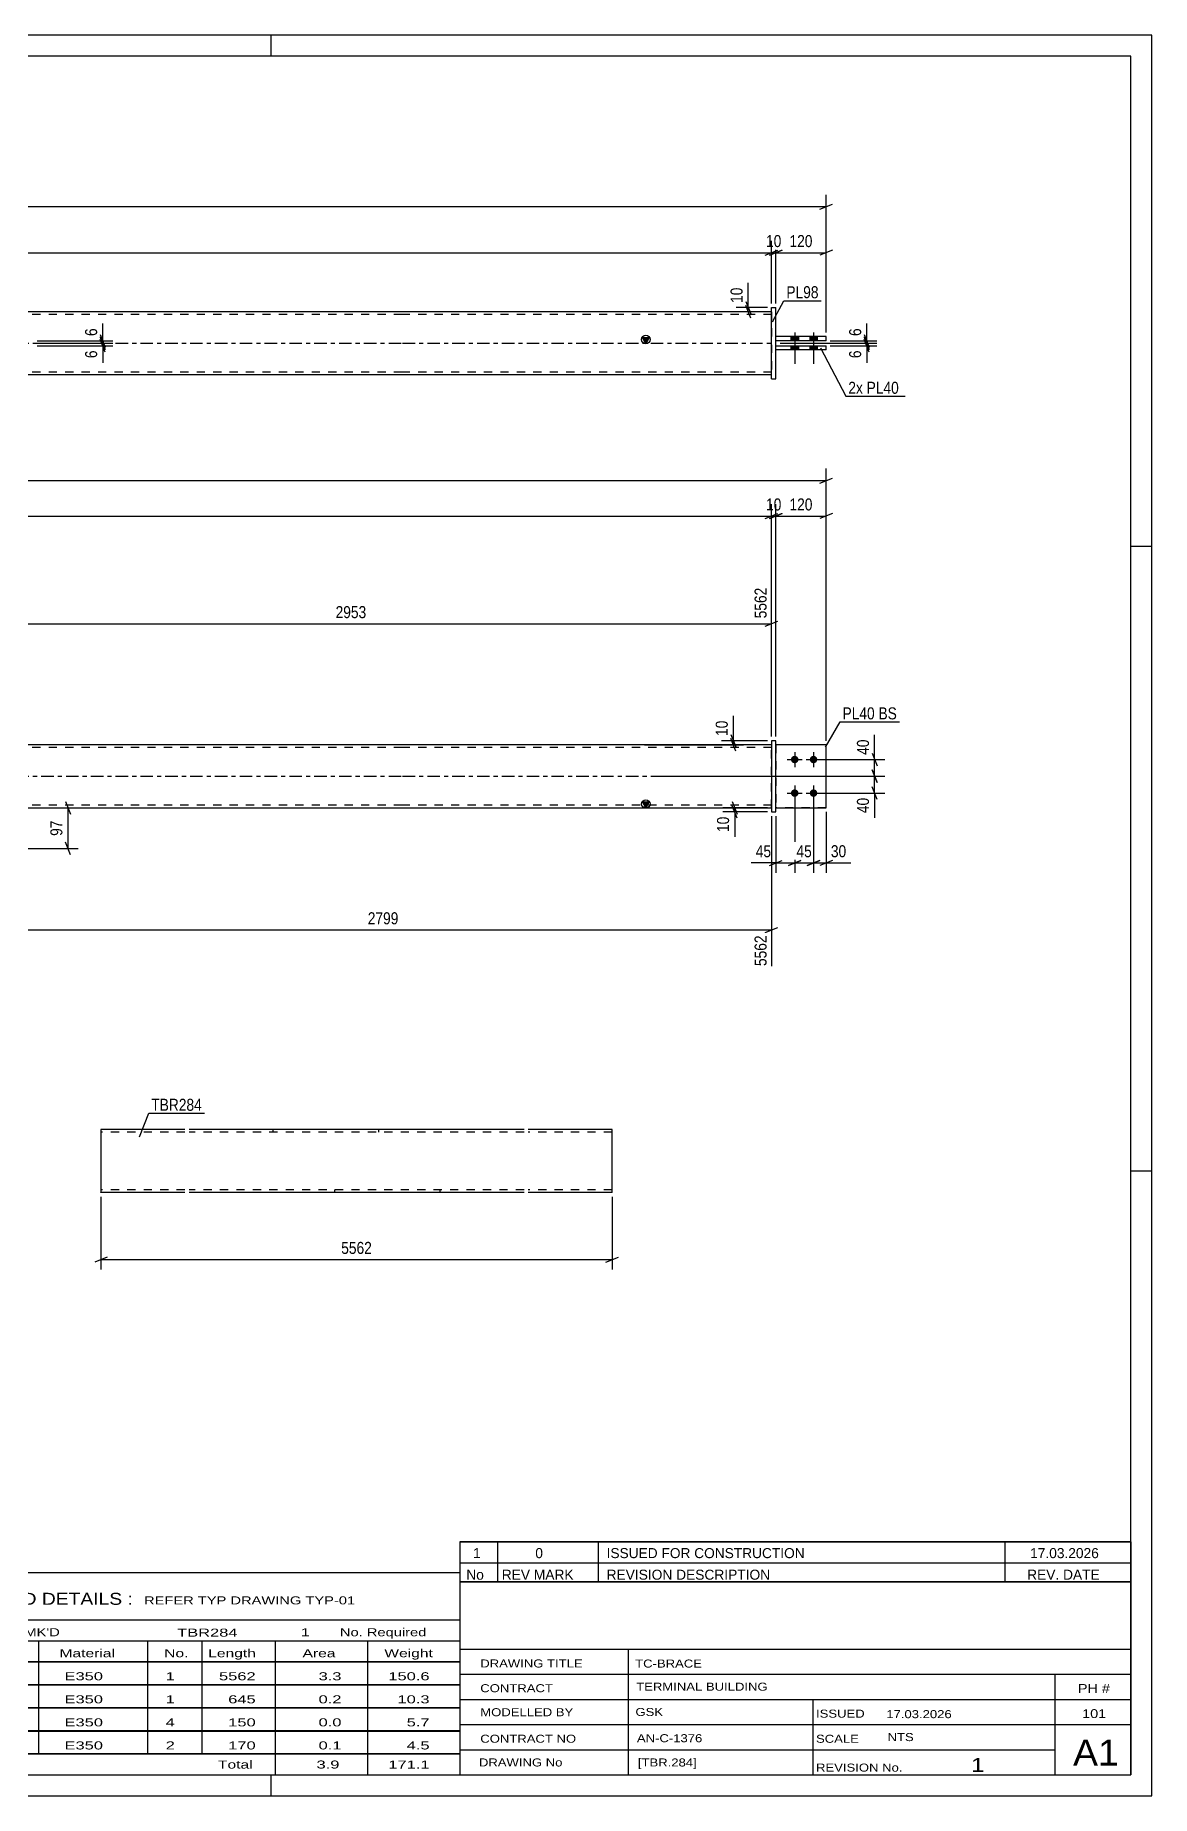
# Model space of a CAD drawing. Header units: millimetres. Extents: x 0 to 594, y 0 to 420.
# Drawn here: x 327.8 to 594, y 0 to 420 of the extents above; entities that cross this region are included whole.
import ezdxf

# ---------------------------------------------------------------- set-up
doc = ezdxf.new("R2010")
doc.units = ezdxf.units.MM
doc.linetypes.add('DXK_LINE_DOT2', pattern=[3.9198, 1.9599, -1.9599])
doc.linetypes.add('DXK_LINE_DOT3', pattern=[5.9187, 2.979, -0.9799, 0.9799, -0.9799])
doc.styles.add('Arial Narrow', font='ARIALN.TTF', dxfattribs={"height": 0.2})

# ---------------------------------------------------------------- blocks, each defined once
blk = doc.blocks.new('Unknown-580575747-1131')
at = {"color": 5, "linetype": 'Continuous'}
for p, q in [((594, 420), (0, 420)), ((384, 415), (384, 420)), ((594, 0), (594, 420)), ((589, 415), (5, 415)), ((589, 5), (589, 415)), ((594, 298), (589, 298)), ((594, 149), (589, 149)), ((5, 5), (589, 5)), ((384, 0), (384, 5)), ((0, 0), (594, 0))]:
    blk.add_line(p, q, dxfattribs=at)
blk = doc.blocks.new('Bolt-580575747-1684 - 1678')
at = {"linetype": 'Continuous'}
for points in [[(508.85, 248.1, -1), (508.85, 246.3, -1)], [(513.35, 248.1, -1), (513.35, 246.3, -1)], [(508.85, 240.1, -1), (508.85, 238.3, -1)], [(513.35, 240.1, -1), (513.35, 238.3, -1)]]:
    blk.add_hatch(color=1, dxfattribs=at).paths.add_polyline_path(points)
at = {"color": 1, "linetype": 'Continuous'}
for p, q in [((508.85, 249), (508.85, 245.4)), ((513.35, 249), (513.35, 245.4)), ((507.05, 247.2), (510.65, 247.2)), ((511.55, 247.2), (515.15, 247.2)), ((508.85, 241), (508.85, 237.4)), ((513.35, 241), (513.35, 237.4)), ((507.05, 239.2), (510.65, 239.2)), ((511.55, 239.2), (515.15, 239.2))]:
    blk.add_line(p, q, dxfattribs=at)
blk = doc.blocks.new('Part-580575747-1705 - 1678')
at = {"color": 2, "linetype": 'Continuous'}
for p, q in [((504.35, 251.7), (503.35, 251.7)), ((503.35, 251.7), (503.35, 234.7)), ((504.35, 234.7), (504.35, 251.7)), ((503.35, 234.7), (504.35, 234.7))]:
    blk.add_line(p, q, dxfattribs=at)
blk = doc.blocks.new('Part-580575747-1710 - 1678')
at = {"color": 7, "linetype": 'DXK_LINE_DOT2'}
for p, q in [((516.35, 250.7), (504.35, 250.7)), ((504.35, 235.7), (504.35, 250.7)), ((516.35, 235.7), (516.35, 250.7)), ((516.35, 235.7), (504.35, 235.7))]:
    blk.add_line(p, q, dxfattribs=at)
blk = doc.blocks.new('Part-580575747-1715 - 1678')
at = {"color": 2, "linetype": 'Continuous'}
for p, q in [((516.35, 250.7), (504.35, 250.7)), ((516.35, 235.7), (516.35, 250.7)), ((504.35, 235.7), (516.35, 235.7))]:
    blk.add_line(p, q, dxfattribs=at)
at = {"color": 7, "linetype": 'DXK_LINE_DOT2'}
blk.add_line((504.35, 250.7), (504.35, 235.7), dxfattribs=at)
blk = doc.blocks.new('Part-580575747-1720 - 1678')
at = {"linetype": 'Continuous'}
blk.add_hatch(color=2, dxfattribs=at).paths.add_polyline_path([(473.35, 235.7), (472.55, 237.1), (474.15, 237.1)])
at = {"color": 2, "linetype": 'Continuous'}
for p, q in [((181.11, 250.7), (93.11, 250.7)), ((415.25, 250.7), (181.21, 250.7)), ((503.35, 250.7), (415.35, 250.7)), ((93.11, 235.7), (181.11, 235.7)), ((181.21, 235.7), (415.25, 235.7)), ((415.35, 235.7), (503.35, 235.7)), ((473.35, 235.7), (472.55, 237.1)), ((472.55, 237.1), (474.15, 237.1)), ((474.15, 237.1), (473.35, 235.7))]:
    blk.add_line(p, q, dxfattribs=at)
at = {"color": 7, "linetype": 'DXK_LINE_DOT2'}
for p, q in [((93.11, 250.7), (93.11, 235.7)), ((181.11, 250.1), (93.11, 250.1)), ((415.25, 250.1), (181.21, 250.1)), ((278.29, 250.7), (278.29, 250.1)), ((303.43, 250.7), (303.43, 250.1)), ((503.35, 250.1), (415.35, 250.1)), ((503.35, 235.7), (503.35, 250.7)), ((181.11, 236.3), (93.11, 236.3)), ((415.25, 236.3), (181.21, 236.3)), ((293.03, 235.7), (293.03, 236.3)), ((318.17, 235.7), (318.17, 236.3)), ((503.35, 236.3), (415.35, 236.3))]:
    blk.add_line(p, q, dxfattribs=at)
at = {"color": 7, "linetype": 'DXK_LINE_DOT3'}
for p, q in [((93.11, 243.2), (181.11, 243.2)), ((181.21, 243.2), (415.25, 243.2)), ((415.35, 243.2), (503.35, 243.2))]:
    blk.add_line(p, q, dxfattribs=at)
at = {"color": 2, "linetype": 'Continuous'}
blk.add_circle((473.35, 236.6), 1, dxfattribs=at)
blk = doc.blocks.new('Part-580575747-1396 - 1368')
at = {"color": 2, "linetype": 'Continuous'}
for p, q in [((516.35, 348.11), (504.35, 348.11)), ((516.35, 347.11), (504.35, 347.11)), ((516.35, 347.11), (516.35, 348.11))]:
    blk.add_line(p, q, dxfattribs=at)
at = {"color": 7, "linetype": 'DXK_LINE_DOT2'}
blk.add_line((504.35, 347.11), (504.35, 348.11), dxfattribs=at)
blk = doc.blocks.new('Part-580575747-1401 - 1368')
at = {"color": 2, "linetype": 'Continuous'}
for p, q in [((504.35, 345.91), (516.35, 345.91)), ((516.35, 344.91), (504.35, 344.91)), ((516.35, 344.91), (516.35, 345.91))]:
    blk.add_line(p, q, dxfattribs=at)
at = {"color": 7, "linetype": 'DXK_LINE_DOT2'}
blk.add_line((504.35, 344.91), (504.35, 345.91), dxfattribs=at)
blk = doc.blocks.new('Part-580575747-1416 - 1368')
at = {"linetype": 'Continuous'}
blk.add_hatch(color=2, dxfattribs=at).paths.add_polyline_path([(473.35, 346.51), (472.55, 347.91), (474.15, 347.91)])
at = {"color": 2, "linetype": 'Continuous'}
for p, q in [((181.11, 354.01), (93.11, 354.01)), ((415.25, 354.01), (181.21, 354.01)), ((503.35, 354.01), (415.35, 354.01)), ((278.29, 347.21), (303.43, 347.21)), ((278.29, 347.11), (278.29, 347.21)), ((278.29, 345.91), (278.29, 345.81)), ((303.43, 345.81), (278.29, 345.81)), ((293.03, 347.11), (293.03, 347.21)), ((293.03, 345.91), (293.03, 345.81)), ((303.43, 347.21), (303.43, 345.81)), ((473.35, 346.51), (472.55, 347.91)), ((472.55, 347.91), (474.15, 347.91)), ((474.15, 347.91), (473.35, 346.51)), ((181.11, 339.01), (93.11, 339.01)), ((415.25, 339.01), (181.21, 339.01)), ((503.35, 339.01), (415.35, 339.01))]:
    blk.add_line(p, q, dxfattribs=at)
at = {"color": 7, "linetype": 'DXK_LINE_DOT2'}
for p, q in [((93.11, 339.01), (93.11, 354.01)), ((181.11, 353.41), (93.11, 353.41)), ((415.25, 353.41), (181.21, 353.41)), ((503.35, 353.41), (415.35, 353.41)), ((503.35, 354.01), (503.35, 339.01)), ((278.29, 345.81), (278.29, 347.11)), ((293.03, 345.81), (293.03, 347.11)), ((303.43, 347.21), (318.17, 347.21)), ((318.17, 345.81), (303.43, 345.81)), ((318.17, 347.21), (318.17, 345.81)), ((181.11, 339.61), (93.11, 339.61)), ((415.25, 339.61), (181.21, 339.61)), ((503.35, 339.61), (415.35, 339.61))]:
    blk.add_line(p, q, dxfattribs=at)
at = {"color": 7, "linetype": 'DXK_LINE_DOT3'}
for p, q in [((93.11, 346.51), (181.11, 346.51)), ((181.21, 346.51), (415.25, 346.51)), ((415.35, 346.51), (503.35, 346.51))]:
    blk.add_line(p, q, dxfattribs=at)
at = {"color": 2, "linetype": 'Continuous'}
blk.add_circle((473.35, 347.41), 1, dxfattribs=at)
blk = doc.blocks.new('Part-580575747-1444 - 1368')
at = {"color": 2, "linetype": 'Continuous'}
for p, q in [((503.35, 338.01), (503.35, 355.01)), ((503.35, 355.01), (504.35, 355.01)), ((504.35, 338.01), (504.35, 355.01)), ((503.35, 338.01), (504.35, 338.01))]:
    blk.add_line(p, q, dxfattribs=at)
blk = doc.blocks.new('Bolt-580575747-1472 - 1368')
at = {"linetype": 'Continuous'}
for points in [[(509.75, 348.11), (507.95, 348.11), (507.95, 347.11), (509.75, 347.11)], [(509.75, 348.11), (507.95, 348.11), (507.95, 347.11), (509.75, 347.11)], [(509.75, 345.91), (507.95, 345.91), (507.95, 344.91), (509.75, 344.91)], [(509.75, 345.91), (507.95, 345.91), (507.95, 344.91), (509.75, 344.91)], [(514.25, 348.11), (512.45, 348.11), (512.45, 347.11), (514.25, 347.11)], [(514.25, 348.11), (512.45, 348.11), (512.45, 347.11), (514.25, 347.11)], [(514.25, 345.91), (512.45, 345.91), (512.45, 344.91), (514.25, 344.91)], [(514.25, 345.91), (512.45, 345.91), (512.45, 344.91), (514.25, 344.91)]]:
    blk.add_hatch(color=1, dxfattribs=at).paths.add_polyline_path(points)
at = {"color": 1, "linetype": 'Continuous'}
for p, q in [((508.85, 349.11), (508.85, 341.61)), ((508.85, 349.11), (508.85, 341.61)), ((513.35, 349.11), (513.35, 341.61)), ((513.35, 349.11), (513.35, 341.61)), ((507.95, 348.11), (507.95, 347.11)), ((507.95, 348.11), (507.95, 347.11)), ((507.95, 345.91), (507.95, 344.91)), ((507.95, 345.91), (507.95, 344.91)), ((509.75, 348.11), (509.75, 347.11)), ((509.75, 348.11), (509.75, 347.11)), ((509.75, 345.91), (509.75, 344.91)), ((509.75, 345.91), (509.75, 344.91)), ((512.45, 348.11), (512.45, 347.11)), ((512.45, 348.11), (512.45, 347.11)), ((512.45, 345.91), (512.45, 344.91)), ((512.45, 345.91), (512.45, 344.91)), ((514.25, 348.11), (514.25, 347.11)), ((514.25, 348.11), (514.25, 347.11)), ((514.25, 345.91), (514.25, 344.91)), ((514.25, 345.91), (514.25, 344.91))]:
    blk.add_line(p, q, dxfattribs=at)
blk = doc.blocks.new('Part-580575747-2546 - 2538')
at = {"color": 2, "linetype": 'Continuous'}
for p, q in [((343.43, 158.92), (343.43, 144.01)), ((363.43, 158.92), (343.43, 158.92)), ((444.31, 158.92), (364.43, 158.92)), ((465.31, 158.92), (445.31, 158.92)), ((465.31, 143.92), (465.31, 158.92)), ((343.43, 143.92), (343.43, 144.01)), ((363.43, 143.92), (343.43, 143.92)), ((444.31, 143.92), (364.43, 143.92)), ((465.31, 143.92), (445.31, 143.92))]:
    blk.add_line(p, q, dxfattribs=at)
at = {"color": 7, "linetype": 'DXK_LINE_DOT2'}
for p, q in [((363.43, 158.32), (343.43, 158.32)), ((444.31, 158.32), (364.43, 158.32)), ((384.43, 158.92), (384.43, 158.32)), ((409.57, 158.92), (409.57, 158.32)), ((465.31, 158.32), (445.31, 158.32)), ((343.43, 144.52), (343.43, 144.56)), ((363.43, 144.52), (343.43, 144.52)), ((444.31, 144.52), (364.43, 144.52)), ((399.17, 143.92), (399.17, 144.52)), ((424.31, 143.92), (424.31, 144.52)), ((465.31, 144.52), (445.31, 144.52)), ((465.31, 144.52), (465.31, 144.56))]:
    blk.add_line(p, q, dxfattribs=at)
blk = doc.blocks.new('StraightDimension-580575747-2042 - 1678')
at = {"color": 7, "linetype": 'Continuous'}
for p, q in [((503.35, 252.7), (503.35, 308.13)), ((504.35, 252.7), (504.35, 308.13)), ((501.85, 304.68), (504.85, 305.88)), ((505.85, 305.88), (502.85, 304.68)), ((503.35, 305.28), (504.35, 305.28))]:
    blk.add_line(p, q, dxfattribs=at)
at = {"color": 0}
blk.add_wipeout([(506.28, 306.03), (506.28, 310.23), (501.42, 310.23), (501.42, 306.03)], dxfattribs=at)
at = {"color": 3, "style": 'Arial Narrow'}
blk.add_text('10', height=2.863, dxfattribs=at).set_placement((502.02, 306.63))
blk = doc.blocks.new('StraightDimension-580575747-1945 - 1678')
at = {"color": 7, "linetype": 'Continuous'}
for p, q in [((508.85, 238.2), (508.85, 220.15)), ((504.35, 233.7), (504.35, 220.15)), ((502.85, 221.95), (505.85, 223.15)), ((510.35, 223.15), (507.35, 221.95)), ((504.35, 222.55), (508.85, 222.55))]:
    blk.add_line(p, q, dxfattribs=at)
at = {"color": 0}
blk.add_wipeout([(503.83, 223.3), (503.83, 227.5), (498.97, 227.5), (498.97, 223.3)], dxfattribs=at)
at = {"color": 7, "linetype": 'Continuous'}
blk.add_line((504.35, 222.55), (498.45, 222.55), dxfattribs=at)
blk.add_line((504.35, 222.55), (498.45, 222.55), dxfattribs=at)
at = {"color": 3, "style": 'Arial Narrow'}
blk.add_text('45', height=2.863, dxfattribs=at).set_placement((499.57, 223.9))
blk = doc.blocks.new('StraightDimension-580575747-2004 - 1678')
at = {"color": 7, "linetype": 'Continuous'}
for p, q in [((527.31, 244.72), (528.51, 241.72)), ((476.93, 243.22), (530.31, 243.22)), ((528.51, 237.7), (527.31, 240.7)), ((527.91, 239.2), (527.91, 243.22)), ((514.35, 239.2), (530.31, 239.2))]:
    blk.add_line(p, q, dxfattribs=at)
at = {"color": 0}
blk.add_wipeout([(527.16, 238.68), (522.96, 238.68), (522.96, 233.82), (527.16, 233.82)], dxfattribs=at)
at = {"color": 7, "linetype": 'Continuous'}
blk.add_line((527.91, 239.2), (527.91, 233.29), dxfattribs=at)
blk.add_line((527.91, 239.2), (527.91, 233.29), dxfattribs=at)
at = {"color": 3, "style": 'Arial Narrow'}
blk.add_text('40', height=2.863, rotation=90.0002, dxfattribs=at).set_placement((526.56, 234.42))
blk = doc.blocks.new('StraightDimension-580575747-1736 - 1678')
at = {"color": 7, "linetype": 'Continuous'}
for p, q in [((80.11, 251.7), (80.11, 316.6)), ((516.35, 251.7), (516.35, 316.6)), ((81.61, 314.35), (78.61, 313.15)), ((80.11, 313.75), (516.35, 313.75)), ((514.85, 313.15), (517.85, 314.35))]:
    blk.add_line(p, q, dxfattribs=at)
at = {"color": 0}
blk.add_wipeout([(302.49, 314.5), (302.49, 318.7), (293.97, 318.7), (293.97, 314.5)], dxfattribs=at)
at = {"color": 3, "style": 'Arial Narrow'}
blk.add_text('5822', height=2.863, dxfattribs=at).set_placement((294.57, 315.1))
blk = doc.blocks.new('StraightDimension-580575747-2047 - 1678')
at = {"color": 7, "linetype": 'Continuous'}
for p, q in [((92.11, 252.7), (92.11, 308.13)), ((503.35, 252.7), (503.35, 308.13)), ((93.61, 305.88), (90.61, 304.68)), ((92.11, 305.28), (503.35, 305.28)), ((501.85, 304.68), (504.85, 305.88))]:
    blk.add_line(p, q, dxfattribs=at)
at = {"color": 0}
blk.add_wipeout([(301.99, 306.03), (301.99, 310.23), (293.47, 310.23), (293.47, 306.03)], dxfattribs=at)
at = {"color": 3, "style": 'Arial Narrow'}
blk.add_text('5572', height=2.863, dxfattribs=at).set_placement((294.07, 306.63))
blk = doc.blocks.new('StraightDimension-580575747-1798 - 1678')
at = {"color": 7, "linetype": 'Continuous'}
for p, q in [((302.72, 251.7), (302.72, 288.21)), ((503.35, 252.7), (503.35, 288.21)), ((304.22, 280.19), (301.22, 278.99)), ((302.72, 279.59), (503.35, 279.59)), ((501.85, 278.99), (504.85, 280.19))]:
    blk.add_line(p, q, dxfattribs=at)
at = {"color": 0, "linetype": 'Continuous'}
blk.add_wipeout([(502.75, 288.81), (498.55, 288.81), (498.55, 280.29), (502.75, 280.29)], dxfattribs=at)
at = {"color": 0}
blk.add_wipeout([(407.29, 280.34), (407.29, 284.54), (398.78, 284.54), (398.78, 280.34)], dxfattribs=at)
at = {"color": 3, "linetype": 'Continuous', "style": 'Arial Narrow'}
blk.add_text('5562', height=2.863, rotation=90.0002, dxfattribs=at).set_placement((502.15, 280.89))
at = {"color": 3, "style": 'Arial Narrow'}
blk.add_text('2953', height=2.863, dxfattribs=at).set_placement((399.38, 280.94))
blk = doc.blocks.new('StraightDimension-580575747-1955 - 1678')
at = {"color": 7, "linetype": 'Continuous'}
for p, q in [((508.85, 238.2), (508.85, 220.15)), ((513.35, 238.2), (513.35, 220.15)), ((507.35, 221.95), (510.35, 223.15)), ((514.85, 223.15), (511.85, 221.95)), ((508.85, 222.55), (513.35, 222.55))]:
    blk.add_line(p, q, dxfattribs=at)
at = {"color": 0}
blk.add_wipeout([(513.53, 223.3), (513.53, 227.5), (508.67, 227.5), (508.67, 223.3)], dxfattribs=at)
at = {"color": 3, "style": 'Arial Narrow'}
blk.add_text('45', height=2.863, dxfattribs=at).set_placement((509.27, 223.9))
blk = doc.blocks.new('StraightDimension-580575747-1878 - 1678')
at = {"color": 7, "linetype": 'Continuous'}
for p, q in [((318.07, 234.7), (318.07, 197.94)), ((503.35, 233.7), (503.35, 197.94)), ((319.57, 207.15), (316.57, 205.95)), ((318.07, 206.55), (503.35, 206.55)), ((501.85, 205.95), (504.85, 207.15))]:
    blk.add_line(p, q, dxfattribs=at)
at = {"color": 0}
blk.add_wipeout([(414.97, 207.3), (414.97, 211.5), (406.45, 211.5), (406.45, 207.3)], dxfattribs=at)
at = {"color": 0, "linetype": 'Continuous'}
blk.add_wipeout([(502.75, 205.85), (498.55, 205.85), (498.55, 197.34), (502.75, 197.34)], dxfattribs=at)
at = {"color": 3, "style": 'Arial Narrow'}
blk.add_text('2799', height=2.863, dxfattribs=at).set_placement((407.05, 207.9))
at = {"color": 3, "linetype": 'Continuous', "style": 'Arial Narrow'}
blk.add_text('5562', height=2.863, rotation=90.0002, dxfattribs=at).set_placement((502.15, 197.94))
blk = doc.blocks.new('StraightDimension-580575747-1936 - 1678')
at = {"color": 7, "linetype": 'Continuous'}
for p, q in [((502.35, 235.7), (491.7, 235.7)), ((493.95, 237.2), (495.15, 234.2)), ((495.15, 233.2), (493.95, 236.2)), ((494.55, 234.7), (494.55, 235.7)), ((502.35, 234.7), (491.7, 234.7))]:
    blk.add_line(p, q, dxfattribs=at)
at = {"color": 0}
blk.add_wipeout([(493.8, 234.18), (489.6, 234.18), (489.6, 229.32), (493.8, 229.32)], dxfattribs=at)
at = {"color": 7, "linetype": 'Continuous'}
blk.add_line((494.55, 234.7), (494.55, 228.79), dxfattribs=at)
blk.add_line((494.55, 234.7), (494.55, 228.79), dxfattribs=at)
at = {"color": 3, "style": 'Arial Narrow'}
blk.add_text('10', height=2.863, rotation=90.0002, dxfattribs=at).set_placement((493.2, 229.92))
blk = doc.blocks.new('StraightDimension-580575747-1965 - 1678')
at = {"color": 7, "linetype": 'Continuous'}
for p, q in [((513.35, 238.2), (513.35, 220.15)), ((516.35, 234.7), (516.35, 220.15)), ((511.85, 221.95), (514.85, 223.15)), ((517.85, 223.15), (514.85, 221.95)), ((513.35, 222.55), (516.35, 222.55))]:
    blk.add_line(p, q, dxfattribs=at)
at = {"color": 0}
blk.add_wipeout([(521.73, 223.3), (521.73, 227.5), (516.88, 227.5), (516.88, 223.3)], dxfattribs=at)
at = {"color": 7, "linetype": 'Continuous'}
blk.add_line((516.35, 222.55), (522.26, 222.55), dxfattribs=at)
blk.add_line((516.35, 222.55), (522.26, 222.55), dxfattribs=at)
at = {"color": 3, "style": 'Arial Narrow'}
blk.add_text('30', height=2.863, dxfattribs=at).set_placement((517.48, 223.9))
blk = doc.blocks.new('StraightDimension-580575747-1993 - 1678')
at = {"color": 7, "linetype": 'Continuous'}
for p, q in [((321.09, 235.7), (337.97, 235.7)), ((334.97, 237.2), (336.17, 234.2)), ((335.57, 225.96), (335.57, 235.7)), ((336.17, 224.46), (334.97, 227.46)), ((322.6, 225.96), (337.97, 225.96))]:
    blk.add_line(p, q, dxfattribs=at)
at = {"color": 0}
blk.add_wipeout([(334.82, 233.26), (330.62, 233.26), (330.62, 228.4), (334.82, 228.4)], dxfattribs=at)
at = {"color": 3, "style": 'Arial Narrow'}
blk.add_text('97', height=2.863, rotation=90.0002, dxfattribs=at).set_placement((334.22, 229))
blk = doc.blocks.new('StraightDimension-580575747-2014 - 1678')
at = {"color": 7, "linetype": 'Continuous'}
for p, q in [((527.31, 248.7), (528.51, 245.7)), ((514.35, 247.2), (530.31, 247.2)), ((528.51, 241.72), (527.31, 244.72)), ((527.91, 243.22), (527.91, 247.2)), ((476.93, 243.22), (530.31, 243.22))]:
    blk.add_line(p, q, dxfattribs=at)
at = {"color": 0}
blk.add_wipeout([(527.16, 252.58), (522.96, 252.58), (522.96, 247.73), (527.16, 247.73)], dxfattribs=at)
at = {"color": 7, "linetype": 'Continuous'}
blk.add_line((527.91, 247.2), (527.91, 253.11), dxfattribs=at)
blk.add_line((527.91, 247.2), (527.91, 253.11), dxfattribs=at)
at = {"color": 3, "style": 'Arial Narrow'}
blk.add_text('40', height=2.863, rotation=90.0002, dxfattribs=at).set_placement((526.56, 248.33))
blk = doc.blocks.new('StraightDimension-580575747-2027 - 1678')
at = {"color": 7, "linetype": 'Continuous'}
for p, q in [((493.63, 253.2), (494.83, 250.2)), ((494.83, 249.22), (493.63, 252.22)), ((473.06, 250.72), (496.63, 250.72)), ((502.35, 251.7), (491.38, 251.7)), ((494.23, 250.72), (494.23, 251.7))]:
    blk.add_line(p, q, dxfattribs=at)
at = {"color": 0}
blk.add_wipeout([(493.48, 257.08), (489.28, 257.08), (489.28, 252.23), (493.48, 252.23)], dxfattribs=at)
at = {"color": 7, "linetype": 'Continuous'}
blk.add_line((494.23, 251.7), (494.23, 257.61), dxfattribs=at)
blk.add_line((494.23, 251.7), (494.23, 257.61), dxfattribs=at)
at = {"color": 3, "style": 'Arial Narrow'}
blk.add_text('10', height=2.863, rotation=90.0002, dxfattribs=at).set_placement((492.88, 252.83))
blk = doc.blocks.new('StraightDimension-580575747-2032 - 1678')
at = {"color": 7, "linetype": 'Continuous'}
for p, q in [((504.35, 252.7), (504.35, 308.13)), ((516.35, 251.7), (516.35, 308.13)), ((502.85, 304.68), (505.85, 305.88)), ((504.35, 305.28), (516.35, 305.28)), ((517.85, 305.88), (514.85, 304.68))]:
    blk.add_line(p, q, dxfattribs=at)
at = {"color": 0}
blk.add_wipeout([(513.69, 306.03), (513.69, 310.23), (507.01, 310.23), (507.01, 306.03)], dxfattribs=at)
at = {"color": 3, "style": 'Arial Narrow'}
blk.add_text('120', height=2.863, dxfattribs=at).set_placement((507.61, 306.63))
blk = doc.blocks.new('StraightDimension-580575747-1541 - 1368')
at = {"color": 7, "linetype": 'Continuous'}
for p, q in [((343.26, 348.61), (344.46, 345.61)), ((328.25, 347.11), (346.26, 347.11)), ((328.25, 346.51), (346.26, 346.51)), ((344.46, 345.01), (343.26, 348.01)), ((343.86, 346.51), (343.86, 347.11))]:
    blk.add_line(p, q, dxfattribs=at)
at = {"color": 0}
blk.add_wipeout([(343.11, 350.67), (338.91, 350.67), (338.91, 347.64), (343.11, 347.64)], dxfattribs=at)
at = {"color": 7, "linetype": 'Continuous'}
blk.add_line((343.86, 347.11), (343.86, 351.19), dxfattribs=at)
blk.add_line((343.86, 347.11), (343.86, 351.19), dxfattribs=at)
at = {"color": 3, "style": 'Arial Narrow'}
blk.add_text('6', height=2.86, rotation=90.0002, dxfattribs=at).set_placement((342.51, 348.24))
blk = doc.blocks.new('StraightDimension-580575747-1561 - 1368')
at = {"color": 7, "linetype": 'Continuous'}
for p, q in [((504.35, 356.01), (504.35, 370.96)), ((516.35, 349.11), (516.35, 370.96)), ((502.85, 367.51), (505.85, 368.71)), ((504.35, 368.11), (516.35, 368.11)), ((517.85, 368.71), (514.85, 367.51))]:
    blk.add_line(p, q, dxfattribs=at)
at = {"color": 0}
blk.add_wipeout([(513.69, 368.86), (513.69, 373.06), (507.01, 373.06), (507.01, 368.86)], dxfattribs=at)
at = {"color": 3, "style": 'Arial Narrow'}
blk.add_text('120', height=2.863, dxfattribs=at).set_placement((507.61, 369.46))
blk = doc.blocks.new('StraightDimension-580575747-1571 - 1368')
at = {"color": 7, "linetype": 'Continuous'}
for p, q in [((503.35, 356.01), (503.35, 370.96)), ((504.35, 356.01), (504.35, 370.96)), ((501.85, 367.51), (504.85, 368.71)), ((505.85, 368.71), (502.85, 367.51)), ((503.35, 368.11), (504.35, 368.11))]:
    blk.add_line(p, q, dxfattribs=at)
at = {"color": 0}
blk.add_wipeout([(506.28, 368.86), (506.28, 373.06), (501.42, 373.06), (501.42, 368.86)], dxfattribs=at)
at = {"color": 3, "style": 'Arial Narrow'}
blk.add_text('10', height=2.863, dxfattribs=at).set_placement((502.02, 369.46))
blk = doc.blocks.new('StraightDimension-580575747-1545 - 1368')
at = {"color": 7, "linetype": 'Continuous'}
for p, q in [((328.25, 346.51), (346.26, 346.51)), ((328.25, 345.91), (346.26, 345.91)), ((343.26, 348.01), (344.46, 345.01)), ((344.46, 344.41), (343.26, 347.41)), ((343.86, 345.91), (343.86, 346.51))]:
    blk.add_line(p, q, dxfattribs=at)
at = {"color": 0}
blk.add_wipeout([(343.11, 345.39), (338.91, 345.39), (338.91, 342.36), (343.11, 342.36)], dxfattribs=at)
at = {"color": 7, "linetype": 'Continuous'}
blk.add_line((343.86, 345.91), (343.86, 341.84), dxfattribs=at)
blk.add_line((343.86, 345.91), (343.86, 341.84), dxfattribs=at)
at = {"color": 3, "style": 'Arial Narrow'}
blk.add_text('6', height=2.86, rotation=90.0002, dxfattribs=at).set_placement((342.51, 342.96))
blk = doc.blocks.new('StraightDimension-580575747-1550 - 1368')
at = {"color": 7, "linetype": 'Continuous'}
for p, q in [((81.61, 379.71), (78.61, 378.51)), ((80.11, 349.11), (80.11, 381.96)), ((80.11, 379.11), (516.35, 379.11)), ((514.85, 378.51), (517.85, 379.71)), ((516.35, 349.11), (516.35, 381.96))]:
    blk.add_line(p, q, dxfattribs=at)
at = {"color": 0}
blk.add_wipeout([(302.49, 379.86), (302.49, 384.06), (293.97, 384.06), (293.97, 379.86)], dxfattribs=at)
at = {"color": 3, "style": 'Arial Narrow'}
blk.add_text('5822', height=2.863, dxfattribs=at).set_placement((294.57, 380.46))
blk = doc.blocks.new('StraightDimension-580575747-1581 - 1368')
at = {"color": 7, "linetype": 'Continuous'}
for p, q in [((93.11, 356.01), (93.11, 370.96)), ((503.35, 356.01), (503.35, 370.96)), ((94.61, 368.71), (91.61, 367.51)), ((93.11, 368.11), (503.35, 368.11)), ((501.85, 367.51), (504.85, 368.71))]:
    blk.add_line(p, q, dxfattribs=at)
at = {"color": 0}
blk.add_wipeout([(302.49, 368.86), (302.49, 373.06), (293.97, 373.06), (293.97, 368.86)], dxfattribs=at)
at = {"color": 3, "style": 'Arial Narrow'}
blk.add_text('5562', height=2.863, dxfattribs=at).set_placement((294.57, 369.46))
blk = doc.blocks.new('StraightDimension-580575747-1612 - 1368')
at = {"color": 7, "linetype": 'Continuous'}
for p, q in [((502.35, 355.01), (494.92, 355.01)), ((502.35, 354.01), (494.92, 354.01)), ((497.17, 356.51), (498.37, 353.51)), ((498.37, 352.51), (497.17, 355.51)), ((497.77, 354.01), (497.77, 355.01))]:
    blk.add_line(p, q, dxfattribs=at)
at = {"color": 0}
blk.add_wipeout([(497.02, 360.4), (492.82, 360.4), (492.82, 355.54), (497.02, 355.54)], dxfattribs=at)
at = {"color": 7, "linetype": 'Continuous'}
blk.add_line((497.77, 355.01), (497.77, 360.92), dxfattribs=at)
blk.add_line((497.77, 355.01), (497.77, 360.92), dxfattribs=at)
at = {"color": 3, "style": 'Arial Narrow'}
blk.add_text('10', height=2.863, rotation=90.0002, dxfattribs=at).set_placement((496.42, 356.14))
blk = doc.blocks.new('StraightDimension-580575747-1623 - 1368')
at = {"color": 7, "linetype": 'Continuous'}
for p, q in [((525.45, 348.61), (526.65, 345.61)), ((505.35, 346.51), (528.45, 346.51)), ((517.35, 347.11), (528.45, 347.11)), ((526.65, 345.01), (525.45, 348.01)), ((526.05, 346.51), (526.05, 347.11))]:
    blk.add_line(p, q, dxfattribs=at)
at = {"color": 0}
blk.add_wipeout([(525.3, 350.67), (521.1, 350.67), (521.1, 347.64), (525.3, 347.64)], dxfattribs=at)
at = {"color": 7, "linetype": 'Continuous'}
blk.add_line((526.05, 347.11), (526.05, 351.19), dxfattribs=at)
blk.add_line((526.05, 347.11), (526.05, 351.19), dxfattribs=at)
at = {"color": 3, "style": 'Arial Narrow'}
blk.add_text('6', height=2.86, rotation=90.0002, dxfattribs=at).set_placement((524.7, 348.24))
blk = doc.blocks.new('StraightDimension-580575747-1632 - 1368')
at = {"color": 7, "linetype": 'Continuous'}
for p, q in [((505.35, 346.51), (528.45, 346.51)), ((517.35, 345.91), (528.45, 345.91)), ((525.45, 348.01), (526.65, 345.01)), ((526.65, 344.41), (525.45, 347.41)), ((526.05, 345.91), (526.05, 346.51))]:
    blk.add_line(p, q, dxfattribs=at)
at = {"color": 0}
blk.add_wipeout([(525.3, 345.39), (521.1, 345.39), (521.1, 342.36), (525.3, 342.36)], dxfattribs=at)
at = {"color": 7, "linetype": 'Continuous'}
blk.add_line((526.05, 345.91), (526.05, 341.84), dxfattribs=at)
blk.add_line((526.05, 345.91), (526.05, 341.84), dxfattribs=at)
at = {"color": 3, "style": 'Arial Narrow'}
blk.add_text('6', height=2.86, rotation=90.0002, dxfattribs=at).set_placement((524.7, 342.96))
blk = doc.blocks.new('StraightDimension-580575747-2552 - 2538')
at = {"color": 7, "linetype": 'Continuous'}
for p, q in [((343.43, 142.92), (343.43, 125.52)), ((465.31, 142.92), (465.31, 125.52)), ((344.93, 128.52), (341.93, 127.32)), ((343.43, 127.92), (465.31, 127.92)), ((463.81, 127.32), (466.81, 128.52))]:
    blk.add_line(p, q, dxfattribs=at)
at = {"color": 0}
blk.add_wipeout([(408.63, 128.67), (408.63, 132.87), (400.12, 132.87), (400.12, 128.67)], dxfattribs=at)
at = {"color": 3, "style": 'Arial Narrow'}
blk.add_text('5562', height=2.863, dxfattribs=at).set_placement((400.72, 129.27))
blk = doc.blocks.new('Unknown-580575747-4474')
at = {"color": 7, "linetype": 'Continuous'}
for p, q in [((429, 51.05), (429, 5)), ((429, 51.05), (589, 51.05)), ((589, 51), (589, 5)), ((429, 35), (589, 35)), ((469.14, 35), (469.14, 5)), ((429, 29), (589, 29)), ((571, 5.05), (571, 29.05)), ((429, 23), (589, 23)), ((513.14, 23), (513.14, 5)), ((429, 17), (589, 17)), ((429, 11), (571, 11)), ((429, 5), (589, 5))]:
    blk.add_line(p, q, dxfattribs=at)
at = {"color": 7, "style": 'Arial Narrow'}
for s, height, width, p in [('DRAWING TITLE', 1.9089, 1.425378, (433.88, 30.61)), ('TC-BRACE', 1.909, 1.425378, (470.81, 30.59)), ('CONTRACT', 1.909, 1.425378, (433.88, 24.71)), ('TERMINAL BUILDING', 1.9089, 1.425378, (471.06, 25.07)), ('MODELLED BY', 1.9089, 1.425378, (433.88, 18.98)), ('GSK', 1.909, 1.425378, (470.88, 19.04)), ('ISSUED', 1.909, 1.425378, (513.94, 18.64)), ('17.03.2026', 1.909, 1.425378, (530.69, 18.52)), ('CONTRACT NO', 1.9089, 1.425378, (433.88, 12.66)), ('AN-C-1376', 1.909, 1.425378, (471.23, 12.78)), ('SCALE', 1.909, 1.425378, (513.94, 12.65)), ('A1', 6.204, 1.25, (575.24, 7.2)), ('DRAWING No', 1.909, 1.425378, (433.56, 7)), ('[TBR.284]', 1.909, 1.425378, (471.46, 6.99)), ('1', 3.34, 1.5, (550.91, 5.68)), ('REVISION No.', 1.9089, 1.425378, (513.94, 5.77))]:
    blk.add_text(s, height=height, dxfattribs=dict(at, width=width)).set_placement(p)
at = {"color": 7, "linetype": 'Continuous', "style": 'Arial Narrow'}
for s, height, width, p in [('PH #', 2.1, 1.42538, (576.4, 24.55)), ('101', 2.1, 1.42538, (577.41, 18.55)), ('NTS', 1.909, 1.425378, (531, 13.05))]:
    blk.add_text(s, height=height, dxfattribs=dict(at, width=width)).set_placement(p)
blk = doc.blocks.new('Unknown-580575747-4475')
at = {"color": 7, "linetype": 'Continuous'}
for p, q in [((429, 60.55), (589, 60.55)), ((589, 60.55), (429, 60.55)), ((429, 60.55), (429, 55.55)), ((438, 60.55), (438, 55.55)), ((462, 60.55), (462, 55.55)), ((559, 60.55), (559, 55.55)), ((589, 60.55), (589, 55.55)), ((429, 55.55), (589, 55.55)), ((429, 55.55), (429, 51.05)), ((429, 55.55), (589, 55.55)), ((438, 55.55), (438, 51.05)), ((462, 55.55), (462, 51.05)), ((559, 55.55), (559, 51.05)), ((589, 55.55), (589, 51.05)), ((589, 51.05), (429, 51.05))]:
    blk.add_line(p, q, dxfattribs=at)
at = {"color": 7, "linetype": 'Continuous', "style": 'Arial Narrow'}
for s, height, width, p in [('1', 2.39, 1.196471, (432.16, 56.7)), ('0', 2.39, 1.196471, (447, 56.7)), ('ISSUED FOR CONSTRUCTION', 2.3861, 1.196471, (464, 56.7)), ('17.03.2026', 2.386, 1.196471, (565, 56.7)), ('No', 2.386, 1.2, (430.54, 51.55)), ('REV MARK', 2.386, 1.2, (439, 51.55)), ('REVISION DESCRIPTION', 2.3861, 1.2, (464, 51.55)), ('REV. DATE', 2.386, 1.2, (564.28, 51.55))]:
    blk.add_text(s, height=height, dxfattribs=dict(at, width=width)).set_placement(p)
blk = doc.blocks.new('Unknown-580575747-4476')
at = {"color": 7, "linetype": 'Continuous'}
for p, q in [((269, 53.25), (429, 53.25)), ((269, 42), (269, 53.25)), ((429, 53.25), (429, 42)), ((269, 42), (429, 42)), ((269, 42), (269, 37)), ((429, 42), (429, 37)), ((269, 37), (429, 37)), ((269, 37), (269, 32)), ((293, 37), (293, 32)), ((328.5, 37), (328.5, 32)), ((354.5, 37), (354.5, 32)), ((367.5, 37), (367.5, 32)), ((385, 37), (385, 32)), ((407, 37), (407, 32)), ((429, 37), (429, 32)), ((269, 32), (429, 32)), ((269, 31.95), (269, 26.55)), ((269, 31.95), (429, 31.95)), ((293, 32), (293, 26.5)), ((328.5, 32), (328.5, 26.5)), ((354.5, 32), (354.5, 26.5)), ((367.5, 32), (367.5, 26.5)), ((385, 32), (385, 26.5)), ((407, 32), (407, 26.5)), ((429, 31.95), (429, 26.55)), ((269, 26.55), (429, 26.55)), ((269, 26.45), (269, 21.05)), ((269, 26.45), (429, 26.45)), ((293, 26.5), (293, 21)), ((328.5, 26.5), (328.5, 21)), ((354.5, 26.5), (354.5, 21)), ((367.5, 26.5), (367.5, 21)), ((385, 26.5), (385, 21)), ((407, 26.5), (407, 21)), ((429, 26.45), (429, 21.05)), ((269, 21.05), (429, 21.05)), ((293, 21), (293, 15.5)), ((328.5, 21), (328.5, 15.5)), ((354.5, 21), (354.5, 15.5)), ((367.5, 21), (367.5, 15.5)), ((385, 21), (385, 15.5)), ((407, 21), (407, 15.5)), ((269, 20.95), (269, 15.55)), ((269, 20.95), (429, 20.95)), ((429, 20.95), (429, 15.55)), ((269, 15.55), (429, 15.55)), ((269, 15.45), (269, 10.05)), ((269, 15.45), (429, 15.45)), ((293, 15.5), (293, 10)), ((328.5, 15.5), (328.5, 10)), ((354.5, 15.5), (354.5, 10)), ((367.5, 15.5), (367.5, 10)), ((385, 15.5), (385, 10)), ((407, 15.5), (407, 10)), ((429, 15.45), (429, 10.05)), ((269, 10.05), (429, 10.05)), ((269, 10), (429, 10)), ((269, 10), (269, 5)), ((385, 10), (385, 5)), ((407, 10), (407, 5)), ((429, 10), (429, 5)), ((269, 5), (429, 5))]:
    blk.add_line(p, q, dxfattribs=at)
at = {"color": 7, "style": 'Arial Narrow'}
for s, height, width, p in [('GENERAL NOTES & WELD DETAILS :', 2.8633, 1.4, (270.15, 45.56)), ('REFER TYP DRAWING TYP-01', 1.9089, 1.6, (353.7, 45.66)), ("MATERIAL LIST FOR ASSEMBLY MK'D", 1.9089, 1.6, (270.15, 38.06)), ('TBR284', 1.909, 1.794707, (361.59, 37.97)), ('1', 1.91, 1.794707, (391.08, 38.06)), ('No. Required', 1.9089, 1.6, (400.41, 38.06)), ('Mark', 1.909, 1.7, (270.34, 33)), ('Profile', 1.909, 1.7, (303.41, 33)), ('Material', 1.909, 1.7, (333.54, 33.06)), ('No.', 1.909, 1.7, (358.5, 33.06)), ('Length', 1.909, 1.7, (369, 33.06)), ('Area', 1.909, 1.7, (391.5, 33.06)), ('Weight', 1.909, 1.7, (411, 33.06))]:
    blk.add_text(s, height=height, dxfattribs=dict(at, width=width)).set_placement(p)
at = {"color": 7, "linetype": 'Continuous', "style": 'Arial Narrow'}
for s, height, width, p in [('TBR284', 1.909, 1.794707, (270.5, 27.56)), ('SHS150*6', 1.909, 1.794707, (295, 27.56)), ('E350', 1.909, 1.794707, (334.74, 27.56)), ('1', 1.91, 1.794707, (358.86, 27.56)), ('5562', 1.909, 1.794707, (371.58, 27.56)), ('3.3', 1.909, 1.794707, (395.32, 27.56)), ('150.6', 1.909, 1.794707, (411.96, 27.56)), ('PL297', 1.909, 1.794707, (270.5, 22.06)), ('PL12*170', 1.909, 1.794707, (295, 22.06)), ('E350', 1.909, 1.794707, (334.74, 22.06)), ('1', 1.91, 1.794707, (358.86, 22.06)), ('645', 1.909, 1.794707, (373.77, 22.06)), ('0.2', 1.909, 1.794707, (395.32, 22.06)), ('10.3', 1.909, 1.794707, (414.14, 22.06)), ('PL40', 1.909, 1.794707, (270.5, 16.56)), ('PL10*120', 1.909, 1.794707, (295, 16.56)), ('E350', 1.909, 1.794707, (334.74, 16.56)), ('4', 1.91, 1.794707, (358.86, 16.56)), ('150', 1.909, 1.794707, (373.77, 16.56)), ('0.0', 1.909, 1.794707, (395.32, 16.56)), ('5.7', 1.909, 1.794707, (416.33, 16.56)), ('PL98', 1.909, 1.794707, (270.5, 11.06)), ('PL10*170', 1.909, 1.794707, (295, 11.06)), ('E350', 1.909, 1.794707, (334.74, 11.06)), ('2', 1.91, 1.794707, (358.86, 11.06)), ('170', 1.909, 1.794707, (373.77, 11.06)), ('0.1', 1.909, 1.794707, (395.32, 11.06)), ('4.5', 1.909, 1.794707, (416.33, 11.06)), ('Total', 1.909, 1.7, (371.33, 6.5)), ('3.9', 1.909, 1.794707, (394.83, 6.5)), ('171.1', 1.909, 1.794707, (411.96, 6.5))]:
    blk.add_text(s, height=height, dxfattribs=dict(at, width=width)).set_placement(p)
blk = doc.blocks.new('MarkSet-580575747-2078 - 1678')
at = {"color": 0}
blk.add_wipeout([(527.93, 256.79), (527.93, 259.79), (520.26, 259.79), (520.26, 256.79)], dxfattribs=at)
blk.add_wipeout([(527.93, 256.79), (527.93, 259.79), (520.26, 259.79), (520.26, 256.79)], dxfattribs=at)
at = {"color": 30, "linetype": 'Continuous'}
blk.add_line((516.16, 250.12), (519.66, 256.19), dxfattribs=at)
at = {"color": 0}
blk.add_wipeout([(533.21, 256.79), (533.21, 259.79), (528.83, 259.79), (528.83, 256.79)], dxfattribs=at)
blk.add_wipeout([(533.21, 256.79), (533.21, 259.79), (528.83, 259.79), (528.83, 256.79)], dxfattribs=at)
at = {"color": 30, "linetype": 'Continuous'}
blk.add_line((519.66, 256.19), (533.81, 256.19), dxfattribs=at)
at = {"color": 3, "style": 'Arial Narrow'}
for s, p in [('PL40', (520.26, 256.79)), ('BS', (528.83, 256.79))]:
    blk.add_text(s, height=2.863, dxfattribs=at).set_placement(p)
blk = doc.blocks.new('Mark-580575747-1440 - 1368')
at = {"color": 0}
blk.add_wipeout([(514.55, 357.26), (514.55, 360.26), (506.87, 360.26), (506.87, 357.26)], dxfattribs=at)
blk.add_wipeout([(514.55, 357.26), (514.55, 360.26), (506.87, 360.26), (506.87, 357.26)], dxfattribs=at)
at = {"color": 30, "linetype": 'Continuous'}
for p, q in [((503.58, 351.59), (506.27, 356.66)), ((506.27, 356.66), (515.15, 356.66))]:
    blk.add_line(p, q, dxfattribs=at)
at = {"color": 3, "style": 'Arial Narrow'}
blk.add_text('PL98', height=2.863, dxfattribs=at).set_placement((506.87, 357.26))
blk = doc.blocks.new('MarkSet-580575747-1663 - 1368')
at = {"color": 0}
blk.add_wipeout([(525.11, 334.46), (525.11, 337.46), (521.64, 337.46), (521.64, 334.46)], dxfattribs=at)
blk.add_wipeout([(525.11, 334.46), (525.11, 337.46), (521.64, 337.46), (521.64, 334.46)], dxfattribs=at)
at = {"color": 30, "linetype": 'Continuous'}
blk.add_line((515.01, 345.43), (521.04, 333.86), dxfattribs=at)
at = {"color": 0}
blk.add_wipeout([(533.69, 334.46), (533.69, 337.46), (526.01, 337.46), (526.01, 334.46)], dxfattribs=at)
blk.add_wipeout([(533.69, 334.46), (533.69, 337.46), (526.01, 337.46), (526.01, 334.46)], dxfattribs=at)
at = {"color": 30, "linetype": 'Continuous'}
blk.add_line((521.04, 333.86), (535.19, 333.86), dxfattribs=at)
at = {"color": 3, "style": 'Arial Narrow'}
for s, p in [('2x', (521.64, 334.46)), ('PL40', (526.01, 334.46))]:
    blk.add_text(s, height=2.863, dxfattribs=at).set_placement(p)
blk = doc.blocks.new('Mark-580575747-2542 - 2538')
at = {"color": 0}
blk.add_wipeout([(367.48, 163.41), (367.48, 166.41), (355.43, 166.41), (355.43, 163.41)], dxfattribs=at)
blk.add_wipeout([(367.48, 163.41), (367.48, 166.41), (355.43, 166.41), (355.43, 163.41)], dxfattribs=at)
at = {"color": 30, "linetype": 'Continuous'}
for p, q in [((352.6, 157.16), (354.83, 162.81)), ((354.83, 162.81), (368.08, 162.81))]:
    blk.add_line(p, q, dxfattribs=at)
at = {"color": 3, "style": 'Arial Narrow'}
blk.add_text('TBR284', height=2.863, dxfattribs=at).set_placement((355.43, 163.41))

msp = doc.modelspace()

# ---------------------------------------------------------------- block references
for name in ['Unknown-580575747-1131', 'Part-580575747-1416 - 1368', 'Part-580575747-1444 - 1368', 'Bolt-580575747-1472 - 1368', 'Part-580575747-1396 - 1368', 'Part-580575747-1401 - 1368', 'Part-580575747-1720 - 1678', 'Part-580575747-1705 - 1678', 'Part-580575747-1710 - 1678', 'Part-580575747-1715 - 1678', 'Bolt-580575747-1684 - 1678', 'Part-580575747-2546 - 2538', 'Unknown-580575747-4475', 'Unknown-580575747-4476', 'Unknown-580575747-4474']:
    msp.add_blockref(name, (0, 0))

# ---------------------------------------------------------------- next in the draw order: block references
for name in ['StraightDimension-580575747-1561 - 1368', 'StraightDimension-580575747-1541 - 1368', 'StraightDimension-580575747-2042 - 1678', 'StraightDimension-580575747-1945 - 1678', 'Mark-580575747-2542 - 2538', 'StraightDimension-580575747-2552 - 2538']:
    msp.add_blockref(name, (0, 0))

# ---------------------------------------------------------------- next in the draw order: block references
for name in ['StraightDimension-580575747-1571 - 1368', 'StraightDimension-580575747-1545 - 1368', 'StraightDimension-580575747-1736 - 1678', 'StraightDimension-580575747-2004 - 1678']:
    msp.add_blockref(name, (0, 0))

# ---------------------------------------------------------------- next in the draw order: block references
for name in ['StraightDimension-580575747-1550 - 1368', 'StraightDimension-580575747-2047 - 1678', 'StraightDimension-580575747-1955 - 1678', 'StraightDimension-580575747-1878 - 1678']:
    msp.add_blockref(name, (0, 0))

# ---------------------------------------------------------------- next in the draw order: block references
for name in ['StraightDimension-580575747-1581 - 1368', 'StraightDimension-580575747-1623 - 1368', 'StraightDimension-580575747-1798 - 1678', 'StraightDimension-580575747-1993 - 1678', 'StraightDimension-580575747-1936 - 1678', 'StraightDimension-580575747-1965 - 1678']:
    msp.add_blockref(name, (0, 0))

# ---------------------------------------------------------------- next in the draw order: block references
for name in ['StraightDimension-580575747-1612 - 1368', 'StraightDimension-580575747-1632 - 1368', 'StraightDimension-580575747-2014 - 1678']:
    msp.add_blockref(name, (0, 0))

# ---------------------------------------------------------------- next in the draw order: block references
for name in ['Mark-580575747-1440 - 1368', 'MarkSet-580575747-1663 - 1368', 'StraightDimension-580575747-2027 - 1678']:
    msp.add_blockref(name, (0, 0))

# ---------------------------------------------------------------- next in the draw order: block references
msp.add_blockref('StraightDimension-580575747-2032 - 1678', (0, 0))

# ---------------------------------------------------------------- next in the draw order: block references
msp.add_blockref('MarkSet-580575747-2078 - 1678', (0, 0))

doc.saveas('drawing.dxf')
